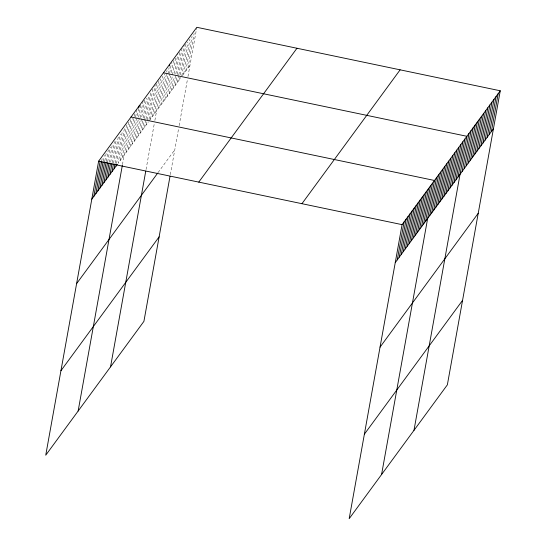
<?xml version="1.0" encoding="UTF-8"?>
<svg xmlns="http://www.w3.org/2000/svg" width="546" height="546" viewBox="0 0 546 546"><rect width="100%" height="100%" fill="white"/><g stroke="black" fill="none" stroke-linecap="round" stroke-linejoin="round"><path stroke-width="0.41" stroke-dasharray="2.73 2.05" d="M101.652 161.418L102.245 158.115M103.235 161.138L104.272 155.357M104.812 160.852L106.299 152.593M106.245 161.398L108.32 149.836M107.671 161.937L110.347 147.072M109.104 162.483L112.374 144.315M110.681 162.196L114.394 141.55M112.114 162.742L116.271 139.619M113.541 163.281L118.298 136.855M115.124 163.001L120.325 134.098M116.551 163.541L122.352 131.333M124.372 128.576L118.134 163.261L148.505 121.847M120.154 160.497L126.843 123.335M122.181 157.739L128.87 120.577M122.468 164.633L130.897 117.813M126.235 152.218L132.323 118.359M128.255 149.454L134.05 117.247M134.2 116.421L134.944 112.292M130.282 146.697L135.483 117.793M135.633 116.967L136.971 109.528M132.309 143.932L138.848 107.596M134.33 141.175L138.493 118.052M138.643 117.226L141.018 104.006M136.357 138.411L139.926 118.591M140.069 117.765L143.045 101.249M138.384 135.654L145.072 98.485M140.411 132.89L142.936 118.851M143.079 118.025L146.649 98.205M142.431 130.132L144.362 119.397M144.513 118.571L148.676 95.441M144.458 127.368L145.796 119.936M145.946 119.11L150.696 92.684M146.485 124.611L153.167 87.442M148.956 119.369L155.194 84.685M150.532 119.089L157.221 81.92M152.559 116.325L159.248 79.163M154.586 113.561L160.824 78.877M146.035 169.553L154.436 122.877M154.873 120.461L162.851 76.119M158.695 107.958L164.79 74.099M160.783 105.112L166.578 72.905M166.728 72.079L167.021 70.427M162.865 102.273L169.11 67.581M164.953 99.427L169.56 73.826M169.71 73L171.642 62.258M167.042 96.581L170.755 75.935M171.348 72.632L173.73 59.418M169.124 93.735L175.812 56.572M171.212 90.889L173.737 76.849M174.331 73.546L177.9 53.726M173.3 88.049L175.675 74.836M175.826 74.01L179.989 50.88M175.389 85.203L177.17 75.293M177.32 74.468L182.071 48.041M177.47 82.357L178.658 75.751M178.808 74.925L184.159 45.195M179.559 79.511L186.247 42.349M181.791 75.846L187.885 41.981M183.729 73.826L189.974 39.135M185.817 70.98L192.055 36.295M187.906 68.134L194.144 33.449M170.311 174.665L178.699 128.064M179.129 125.648L187.531 78.972M187.96 76.556L196.676 28.126M149.317 120.741L180.808 77.805M182.48 75.532L189.988 65.288M158.094 172.55L174.788 149.795"/><path stroke-width="0.82" d="M500.266 90.786L402.081 224.645L349.174 518.7L447.358 384.841L500.266 90.786L196.826 27.3L98.642 161.159L45.734 455.214L143.919 321.355L170.011 176.324M93.83 196.389L100.075 161.705M95.857 193.632L101.652 161.418M97.884 190.868L103.085 161.964M99.904 188.111L104.661 161.677M101.931 185.347L106.095 162.223M103.958 182.589L107.521 162.763M105.985 179.825L108.954 163.309M108.006 177.068L110.388 163.848M110.033 174.304L111.964 163.568M112.06 171.546L113.397 164.107M114.08 168.782L114.974 163.827M116.107 166.018L116.407 164.366M78.133 411.042L122.324 165.438M138.848 107.596L139.141 105.944M110.538 366.871L145.748 171.164M169.403 65.929L169.704 64.278M397.27 259.876L404.108 221.881M399.297 257.111L406.135 219.123M401.324 254.354L408.155 216.359M403.351 251.59L410.183 213.602M405.371 248.833L412.21 210.838M407.398 246.069L414.23 208.081M409.425 243.311L416.257 205.316M411.445 240.547L418.284 202.559M413.472 237.79L420.311 199.795M415.499 235.026L422.331 197.038M417.519 232.268L424.358 194.274M419.546 229.504L426.385 191.516M421.573 226.747L428.405 188.752M423.6 223.983L430.432 185.995M425.621 221.219L432.459 183.231M381.572 474.529L434.486 180.473L131.04 116.987M429.675 215.697L436.507 177.709M431.695 212.94L438.534 174.945M433.722 210.176L440.561 172.188M435.749 207.419L442.581 169.424M437.776 204.654L444.608 166.666M439.796 201.897L446.635 163.902M441.823 199.133L448.662 161.145M443.85 196.376L450.682 158.381M445.87 193.612L452.709 155.624M447.897 190.854L454.736 152.86M449.924 188.09L456.756 150.102M451.952 185.333L458.783 147.338M453.972 182.569L460.81 144.581M455.999 179.811L462.831 141.817M458.026 177.047L464.858 139.059M413.977 430.35L466.885 136.295L163.445 72.816M462.134 171.444L468.973 133.449M464.223 168.598L471.055 130.61M466.304 165.752L473.143 127.764M468.393 162.906L475.232 124.918M470.481 160.067L477.313 122.072M472.57 157.221L479.402 119.226M474.651 154.375L481.49 116.387M476.74 151.529L483.572 113.541M478.828 148.683L485.66 110.695M480.91 145.843L487.749 107.849M482.998 142.997L489.837 105.003M485.087 140.151L491.919 102.163M487.168 137.305L494.007 99.317M489.257 134.459L496.096 96.471M491.345 131.62L498.177 93.625M91.81 199.154L117.322 164.366M76.604 283.654L157.678 173.116M198.778 182.111L296.963 48.253M60.94 370.714L159.118 236.855M301.945 203.692L400.129 69.833M395.249 262.633L493.434 128.774M380.043 347.14L478.228 213.274M364.38 434.2L462.564 300.334M98.642 161.159L402.081 224.645"/></g></svg>
